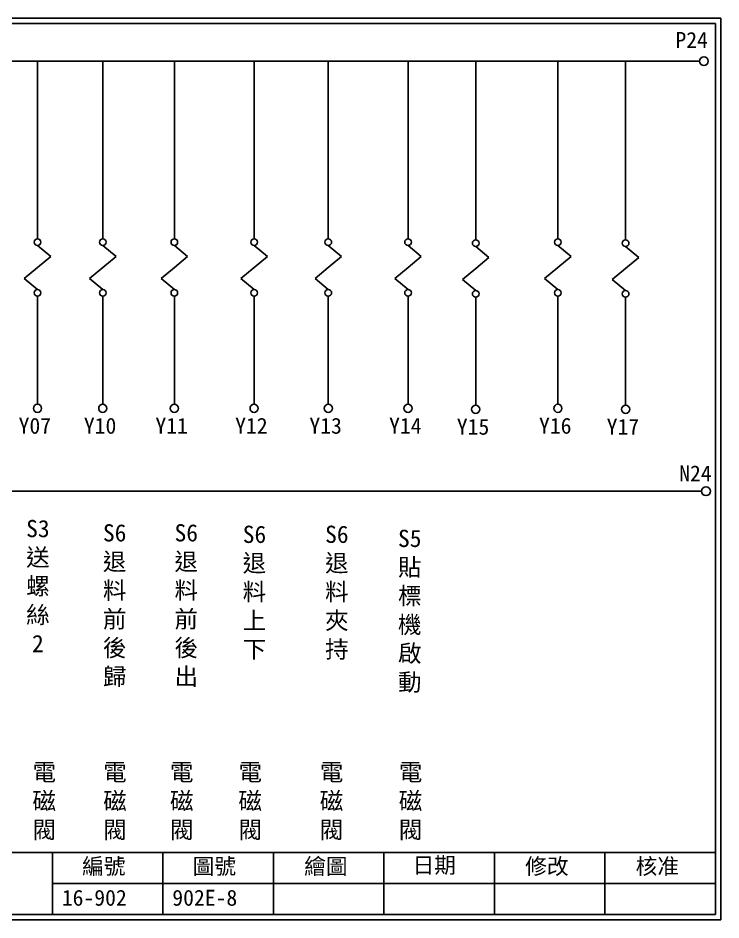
# Model space of a CAD drawing. Extents: x 926 to 1213, y 3 to 207.
# Drawn here: x 1053.7 to 1212.7, y 3 to 207 of the extents above; entities that cross this region are included whole.
import ezdxf

# ---------------------------------------------------------------- set-up
doc = ezdxf.new("R2010")
doc.units = 0
doc.layers.get('0').update_dxf_attribs({"linetype": 'CONTINUOUS'})
doc.layers.add('圖框層', color=7, linetype='CONTINUOUS')
doc.layers.add('標尺寸層', color=3, linetype='CONTINUOUS')
doc.styles.add('CNS', font='romanc.shx', dxfattribs={"bigfont": 'chineset.shx'})
doc.styles.add('STSL', font='kaiu.ttf')

msp = doc.modelspace()

# ---------------------------------------------------------------- linework, layer by layer
at = {"color": 0}
for centre in [(1208.88, 197.22), (1209.36, 99.96)]:
    msp.add_circle(centre, 1, dxfattribs=at)
at = {"layer": '圖框層', "color": 0}
for p, q in [((1212.74, 206.97), (925.74, 206.97)), ((1212.74, 3), (1212.74, 206.97)), ((1211.49, 205.72), (926.99, 205.72)), ((1211.49, 4.25), (1211.49, 205.72)), ((926.99, 18.25), (1211.49, 18.25)), ((1061.49, 4.25), (1061.49, 18.25)), ((1086.49, 4.25), (1086.49, 18.25)), ((1111.49, 4.25), (1111.49, 18.25)), ((1136.49, 4.25), (1136.49, 18.25)), ((1161.49, 4.25), (1161.49, 18.25)), ((1186.49, 4.25), (1186.49, 18.25)), ((1061.49, 11.25), (1211.49, 11.25)), ((926.99, 4.25), (1211.49, 4.25)), ((925.74, 3), (1212.74, 3))]:
    msp.add_line(p, q, dxfattribs=at)
at = {"layer": '標尺寸層', "color": 0}
for p, q in [((930.28, 197.22), (1207.88, 197.22)), ((1058.12, 197.22), (1058.12, 157.03)), ((1072.87, 197.22), (1072.87, 157.03)), ((1089.07, 197.22), (1089.07, 157.03)), ((1107.11, 197.22), (1107.11, 157.03)), ((1123.9, 197.22), (1123.9, 157.03)), ((1141.94, 197.22), (1141.94, 157.03)), ((1157.25, 197.01), (1157.25, 156.81)), ((1175.85, 197.22), (1175.85, 157.03)), ((1191.17, 197.01), (1191.17, 156.81)), ((1058.12, 155.53), (1061.12, 153.04)), ((1072.87, 155.53), (1075.88, 153.04)), ((1089.07, 155.53), (1092.07, 153.04)), ((1107.11, 155.53), (1110.11, 153.04)), ((1123.9, 155.53), (1126.91, 153.04)), ((1141.94, 155.53), (1144.94, 153.04)), ((1157.25, 155.31), (1160.26, 152.82)), ((1175.85, 155.53), (1178.86, 153.04)), ((1191.17, 155.31), (1194.17, 152.82)), ((1058.12, 150.55), (1061.12, 153.04)), ((1072.87, 150.55), (1075.88, 153.04)), ((1089.07, 150.55), (1092.07, 153.04)), ((1107.11, 150.55), (1110.11, 153.04)), ((1123.9, 150.55), (1126.91, 153.04)), ((1141.94, 150.55), (1144.94, 153.04)), ((1175.85, 150.55), (1178.86, 153.04)), ((1157.25, 150.33), (1160.26, 152.82)), ((1191.17, 150.33), (1194.17, 152.82)), ((1058.12, 150.55), (1055.11, 148.06)), ((1072.87, 150.55), (1069.87, 148.06)), ((1089.07, 150.55), (1086.06, 148.06)), ((1107.11, 150.55), (1104.1, 148.06)), ((1123.9, 150.55), (1120.9, 148.06)), ((1141.94, 150.55), (1138.94, 148.06)), ((1157.25, 150.33), (1154.25, 147.84)), ((1175.85, 150.55), (1172.85, 148.06)), ((1191.17, 150.33), (1188.16, 147.84)), ((1058.12, 145.57), (1055.11, 148.06)), ((1072.87, 145.57), (1069.87, 148.06)), ((1089.07, 145.57), (1086.06, 148.06)), ((1107.11, 145.57), (1104.1, 148.06)), ((1123.9, 145.57), (1120.9, 148.06)), ((1141.94, 145.57), (1138.94, 148.06)), ((1157.25, 145.35), (1154.25, 147.84)), ((1175.85, 145.57), (1172.85, 148.06)), ((1191.17, 145.35), (1188.16, 147.84)), ((1058.12, 144.07), (1058.12, 119.62)), ((1072.87, 144.07), (1072.87, 119.62)), ((1089.07, 144.07), (1089.07, 119.62)), ((1107.11, 144.07), (1107.11, 119.62)), ((1123.9, 144.07), (1123.9, 119.62)), ((1141.94, 144.07), (1141.94, 119.62)), ((1157.25, 143.85), (1157.25, 119.4)), ((1175.85, 144.07), (1175.85, 119.62)), ((1191.17, 143.85), (1191.17, 119.4)), ((930.49, 99.96), (1208.36, 99.96))]:
    msp.add_line(p, q, dxfattribs=at)
for centre, radius in [((1058.12, 156.28), 0.751), ((1072.87, 156.28), 0.751), ((1089.07, 156.28), 0.751), ((1107.11, 156.28), 0.751), ((1123.9, 156.28), 0.751), ((1141.94, 156.28), 0.751), ((1157.25, 156.06), 0.751), ((1175.85, 156.28), 0.751), ((1191.17, 156.06), 0.751), ((1058.12, 144.82), 0.751), ((1072.87, 144.82), 0.751), ((1089.07, 144.82), 0.751), ((1107.11, 144.82), 0.751), ((1123.9, 144.82), 0.751), ((1141.94, 144.82), 0.751), ((1157.25, 144.6), 0.751), ((1175.85, 144.82), 0.751), ((1191.17, 144.6), 0.751), ((1058.12, 118.7), 0.92), ((1072.87, 118.7), 0.92), ((1089.07, 118.7), 0.92), ((1107.11, 118.7), 0.92), ((1123.9, 118.7), 0.92), ((1141.94, 118.7), 0.92), ((1157.25, 118.48), 0.92), ((1175.85, 118.7), 0.92), ((1191.17, 118.48), 0.92)]:
    msp.add_circle(centre, radius, dxfattribs=at)

# ---------------------------------------------------------------- texts
at = {"layer": '圖框層', "color": 0, "style": 'STSL'}
for s, p in [('P24', (1202.44, 200.22)), ('Y07', (1053.84, 112.96)), ('Y10', (1068.6, 112.96)), ('Y11', (1084.79, 112.96)), ('Y12', (1102.83, 112.96)), ('Y13', (1119.63, 112.96)), ('Y14', (1137.66, 112.96)), ('Y15', (1152.98, 112.74)), ('Y16', (1171.58, 112.96)), ('Y17', (1186.89, 112.74)), ('N24', (1203.29, 102.2)), ('編號', (1068.21, 13.34)), ('圖號', (1093.21, 13.34)), ('繪圖', (1118.44, 13.34)), ('日期', (1142.96, 13.59)), ('修改', (1168.44, 13.34)), ('核准', (1193.44, 13.34)), ('16-902', (1063.61, 6.22)), ('902E-8', (1088.61, 6.22))]:
    msp.add_text(s, height=3.6, dxfattribs=at).set_placement(p)
at = {"layer": '標尺寸層', "color": 0, "char_height": 3.9, "width": 2.8481, "attachment_point": 5, "style": 'CNS'}
for s, insert in [('{\\fDFKai-SB|b0|i0|c136|p65;S3送螺絲2}', (1058.2, 78.51)), ('{\\fDFKai-SB|b0|i0|c136|p65;S6退料前後歸}', (1075.57, 74.09)), ('{\\fDFKai-SB|b0|i0|c136|p65;S6退料前後出}', (1091.77, 74.09)), ('{\\fDFKai-SB|b0|i0|c136|p65;S6\\P退料上下}', (1107.2, 77)), ('{\\fDFKai-SB|b0|i0|c136|p65;S6\\P退料夾持}', (1125.84, 77)), ('{\\fDFKai-SB|b0|i0|c136|p65;S5\\P貼標機啟動}', (1142.33, 72.81)), ('{\\fDFKai-SB|b0|i0|c136|p65;電磁閥}', (1059.64, 29.71)), ('{\\fDFKai-SB|b0|i0|c136|p65;電磁閥}', (1075.64, 29.71)), ('{\\fDFKai-SB|b0|i0|c136|p65;電磁閥}', (1090.75, 29.71)), ('{\\fDFKai-SB|b0|i0|c136|p65;電磁閥}', (1106.24, 29.71)), ('{\\fDFKai-SB|b0|i0|c136|p65;電磁閥}', (1124.63, 29.71)), ('{\\fDFKai-SB|b0|i0|c136|p65;電磁閥}', (1142.51, 29.71))]:
    msp.add_mtext(s, dxfattribs=dict(at, insert=insert))

doc.saveas('drawing.dxf')
